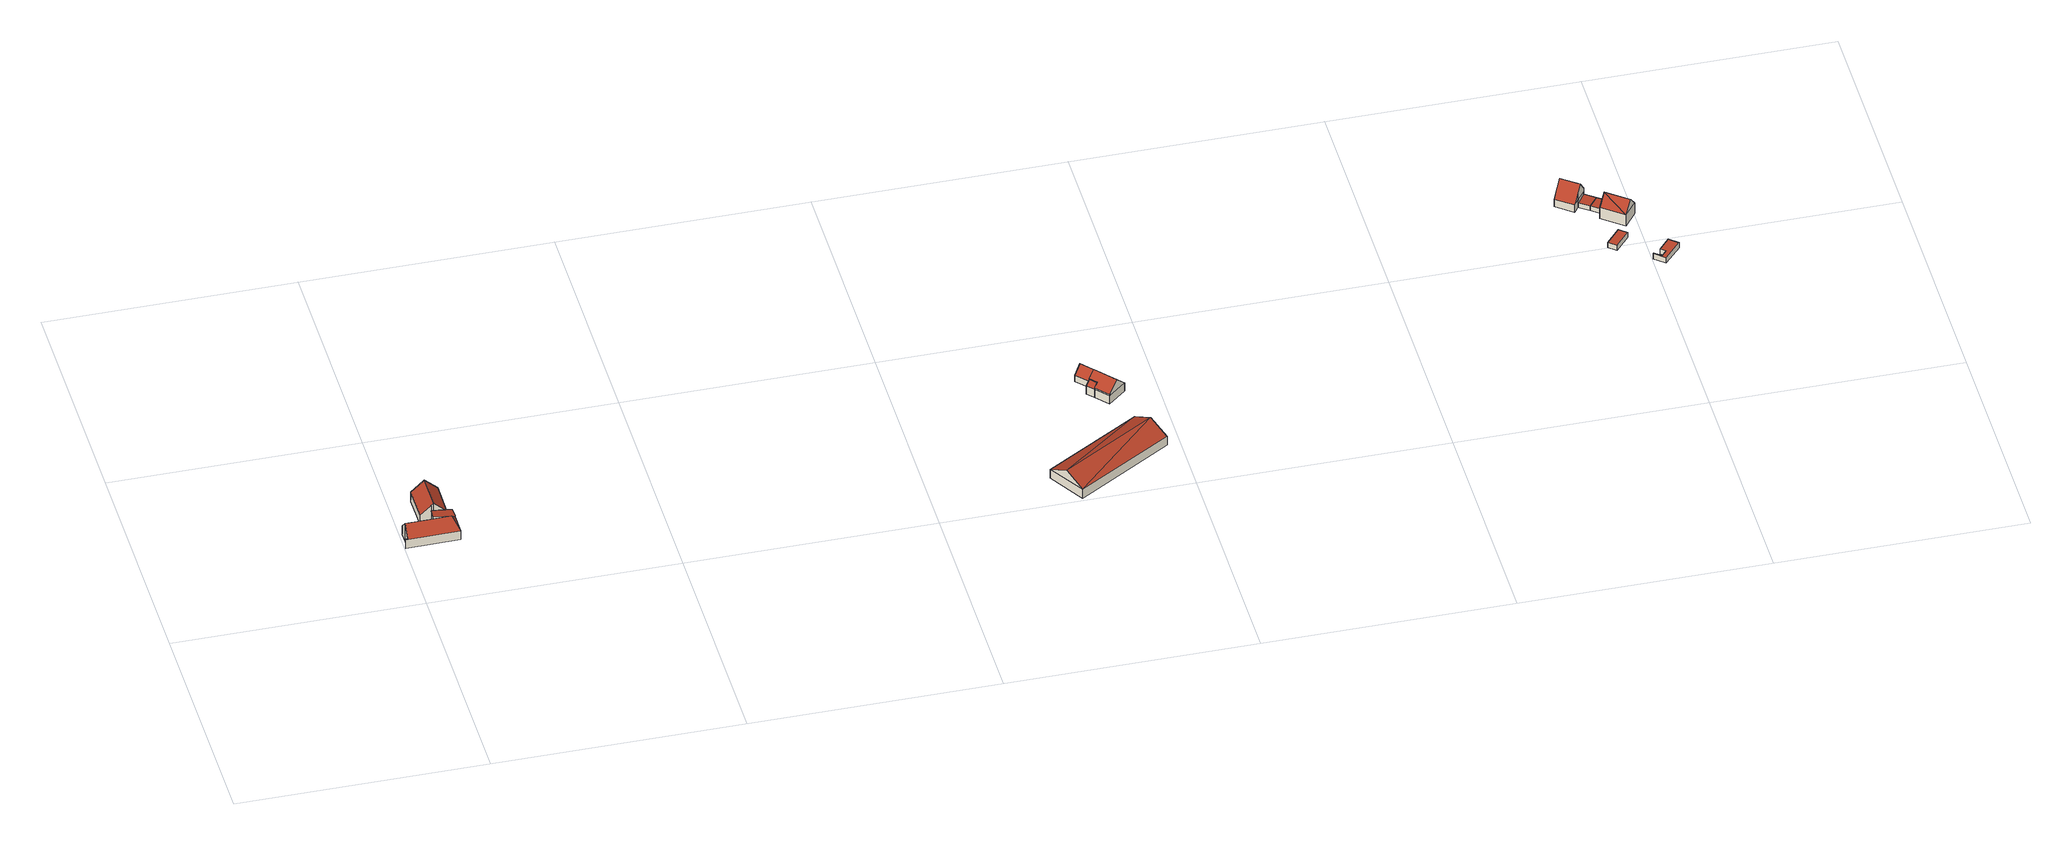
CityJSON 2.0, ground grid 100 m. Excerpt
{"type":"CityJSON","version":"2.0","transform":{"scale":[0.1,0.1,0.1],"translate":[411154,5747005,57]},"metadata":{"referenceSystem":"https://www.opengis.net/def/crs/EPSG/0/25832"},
"CityObjects":{
"building1":{"type":"Building","attributes":{"Gemeindeschluessel":"05570040","Geometrietyp2DReferenz":"3000","function":"31001_2700"},"children":["building1-1","building1-2"]},
"building1-1":{"type":"BuildingPart","attributes":{"roofType":"5000","measuredHeight":8.77},"parents":["building1"],"geometry":[{"type":"Solid","lod":"2","boundaries":[[[[0,1,2,3]],[[4,5,1,0]],[[6,7,5,4]],[[8,9,7,6]],[[10,11,9,8]],[[12,13,11,10]],[[14,15,13,12]],[[8,6,4,0,16,10]],[[3,16,0]],[[14,12,10,16,3]],[[1,5,7,9,11,13,15,2]],[[15,14,3,2]]]],"semantics":{"surfaces":[{"type":"WallSurface"},{"type":"RoofSurface"},{"type":"GroundSurface"},{"type":"ClosureSurface"}],"values":[[0,0,0,0,0,0,0,1,1,1,2,3]]}}]},
"building1-2":{"type":"BuildingPart","attributes":{"roofType":"2100","measuredHeight":6.06},"parents":["building1"],"geometry":[{"type":"Solid","lod":"2","boundaries":[[[[17,18,15,14,19]],[[20,21,18,17]],[[22,23,21,20]],[[24,25,23,22]],[[26,3,2,25,24]],[[22,20,17,19,26,24]],[[15,18,21,23,25,2]],[[3,26,19,14]],[[15,2,3,14]]]],"semantics":{"surfaces":[{"type":"WallSurface"},{"type":"RoofSurface"},{"type":"GroundSurface"},{"type":"ClosureSurface"}],"values":[[0,0,0,0,0,1,2,0,3]]}}]},
"building2":{"type":"Building","attributes":{"Gemeindeschluessel":"05570040","Geometrietyp2DReferenz":"3000","function":"31001_2700","roofType":"3100","measuredHeight":9.09},"geometry":[{"type":"Solid","lod":"2","boundaries":[[[[27,28,29,30]],[[31,32,28,27]],[[33,34,32,31]],[[35,36,34,33]],[[37,23,36,35]],[[38,39,23,37]],[[40,21,39,38]],[[41,18,21,40]],[[30,29,18,41]],[[37,35,33,38]],[[31,27,30,41,40,38,33]],[[28,32,34,36,23,39,21,18,29]]]],"semantics":{"surfaces":[{"type":"WallSurface"},{"type":"RoofSurface"},{"type":"GroundSurface"}],"values":[[0,0,0,0,0,0,0,0,0,1,1,2]]}}]},
"building3":{"type":"Building","attributes":{"Gemeindeschluessel":"05570040","Geometrietyp2DReferenz":"3000","function":"31001_2700","roofType":"3100","measuredHeight":8.46},"geometry":[{"type":"Solid","lod":"2","boundaries":[[[[42,43,44,45]],[[46,47,43,42]],[[48,49,47,46]],[[45,44,49,48]],[[42,50,46]],[[48,51,45]],[[42,45,51]],[[51,50,42]],[[50,51,48]],[[48,46,50]],[[43,47,49,44]]]],"semantics":{"surfaces":[{"type":"WallSurface"},{"type":"RoofSurface"},{"type":"GroundSurface"}],"values":[[0,0,0,0,0,0,1,1,1,1,2]]}}]},
"building4":{"type":"Building","attributes":{"Gemeindeschluessel":"05570040","Geometrietyp2DReferenz":"3000","function":"31001_2460","roofType":"3100","measuredHeight":6.34},"geometry":[{"type":"Solid","lod":"2","boundaries":[[[[52,53,54,55]],[[56,57,53,52]],[[58,59,57,56]],[[60,61,59,58]],[[62,63,61,60]],[[64,65,63,62]],[[66,67,65,64]],[[55,54,67,66]],[[60,58,56,62]],[[52,55,66,64,62,56]],[[53,57,59,61,63,65,67,54]]]],"semantics":{"surfaces":[{"type":"WallSurface"},{"type":"RoofSurface"},{"type":"GroundSurface"}],"values":[[0,0,0,0,0,0,0,0,1,1,2]]}}]},
"building5":{"type":"Building","attributes":{"Gemeindeschluessel":"05570040","Geometrietyp2DReferenz":"3000","function":"31001_1000"},"address":[{"country":"Germany","locality":"Sendenhorst","thoroughfareNumber":"6a","thoroughfareName":"Sunger"}],"children":["building5-1","building5-2"]},
"building5-1":{"type":"BuildingPart","attributes":{"roofType":"2100","measuredHeight":5.8},"parents":["building5"],"geometry":[{"type":"Solid","lod":"2","boundaries":[[[[68,69,70,71,72]],[[72,71,73,74]],[[75,76,68,72,74]],[[70,77,73,71]],[[77,70,69,78]],[[78,69,68,76]],[[73,77,78,75,74]],[[78,76,75]]]],"semantics":{"surfaces":[{"type":"WallSurface"},{"type":"RoofSurface"},{"type":"GroundSurface"},{"type":"ClosureSurface"}],"values":[[0,0,1,2,3,3,3,3]]}}]},
"building5-2":{"type":"BuildingPart","attributes":{"roofType":"5000","measuredHeight":8.59},"parents":["building5"],"geometry":[{"type":"Solid","lod":"2","boundaries":[[[[79,80,70,69]],[[52,81,80,79]],[[55,82,81,52]],[[83,84,82,55]],[[85,86,84,83]],[[75,74,73,86,85]],[[83,55,52,87,88]],[[89,90,88,87,91,92,93]],[[68,92,91,79,69]],[[91,87,52,79]],[[90,89,75,85]],[[88,90,85,83]],[[77,70,80,81,82,84,86,73]],[[73,74,75,78,77]],[[77,78,69,70]],[[76,93,92,68]],[[76,68,69,78]],[[75,89,93,76]],[[75,76,78]]]],"semantics":{"surfaces":[{"type":"WallSurface"},{"type":"RoofSurface"},{"type":"GroundSurface"},{"type":"ClosureSurface"}],"values":[[0,0,0,0,0,0,1,1,0,0,0,0,2,3,3,0,3,0,3]]}}]},
"building6":{"type":"Building","attributes":{"Gemeindeschluessel":"05570040","Geometrietyp2DReferenz":"3000","function":"31001_1000","roofType":"3100","measuredHeight":9.79},"address":[{"country":"Germany","locality":"Sendenhorst","thoroughfareNumber":"71","thoroughfareName":"Adolfshöhe"}],"geometry":[{"type":"Solid","lod":"2","boundaries":[[[[94,95,96,97]],[[98,99,95,94]],[[100,101,99,98]],[[102,103,101,100]],[[97,96,103,102]],[[104,105,106,97,102]],[[106,105,107,108]],[[107,105,104,100,98]],[[108,107,98,94]],[[106,108,94,97]],[[104,102,100]],[[95,99,101,103,96]]]],"semantics":{"surfaces":[{"type":"WallSurface"},{"type":"RoofSurface"},{"type":"GroundSurface"}],"values":[[0,0,0,0,0,1,1,0,0,0,0,2]]}}]},
"building7":{"type":"Building","attributes":{"Gemeindeschluessel":"05570040","Geometrietyp2DReferenz":"3000","function":"31001_2460","roofType":"1000","measuredHeight":2.46},"geometry":[{"type":"Solid","lod":"2","boundaries":[[[[109,110,111,112]],[[113,114,110,109]],[[115,116,114,113]],[[112,111,116,115]],[[113,109,112,115]],[[110,114,116,111]]]],"semantics":{"surfaces":[{"type":"WallSurface"},{"type":"RoofSurface"},{"type":"GroundSurface"}],"values":[[0,0,0,0,1,2]]}}]},
"building8":{"type":"Building","attributes":{"Gemeindeschluessel":"05570040","Geometrietyp2DReferenz":"3000","function":"31001_2460","roofType":"2100","measuredHeight":2.75},"geometry":[{"type":"Solid","lod":"2","boundaries":[[[[117,118,119,120]],[[121,122,118,117]],[[123,124,122,121]],[[120,119,124,123]],[[121,117,120,123]],[[118,122,124,119]]]],"semantics":{"surfaces":[{"type":"WallSurface"},{"type":"RoofSurface"},{"type":"GroundSurface"}],"values":[[0,0,0,0,1,2]]}}]},
"building9":{"type":"Building","attributes":{"Gemeindeschluessel":"05570040","Geometrietyp2DReferenz":"3000","function":"31001_2460","roofType":"2100","measuredHeight":2.76},"geometry":[{"type":"Solid","lod":"2","boundaries":[[[[125,126,127,128]],[[123,124,126,125]],[[121,122,124,123]],[[128,127,122,121]],[[123,125,128,121]],[[126,124,122,127]]]],"semantics":{"surfaces":[{"type":"WallSurface"},{"type":"RoofSurface"},{"type":"GroundSurface"}],"values":[[0,0,0,0,1,2]]}}]},
"building10":{"type":"Building","attributes":{"Gemeindeschluessel":"05570040","Geometrietyp2DReferenz":"3000","function":"31001_1000","roofType":"3100","measuredHeight":9.85},"address":[{"country":"Germany","locality":"Sendenhorst","thoroughfareNumber":"69","thoroughfareName":"Adolfshöhe"}],"geometry":[{"type":"Solid","lod":"2","boundaries":[[[[129,130,127,131]],[[132,133,130,129]],[[134,135,133,132]],[[131,127,135,134]],[[129,136,132]],[[134,137,131]],[[136,129,131]],[[131,137,136]],[[132,136,137]],[[137,134,132]],[[130,133,135,127]]]],"semantics":{"surfaces":[{"type":"WallSurface"},{"type":"RoofSurface"},{"type":"GroundSurface"}],"values":[[0,0,0,0,0,0,1,1,1,1,2]]}}]},
"building11":{"type":"Building","attributes":{"Gemeindeschluessel":"05570040","Geometrietyp2DReferenz":"3000","function":"31001_2460","roofType":"1000","measuredHeight":2.46},"geometry":[{"type":"Solid","lod":"2","boundaries":[[[[138,139,140,141]],[[142,143,139,138]],[[144,145,143,142]],[[146,147,145,144]],[[148,149,147,146]],[[150,151,149,148]],[[152,153,151,150]],[[141,140,153,152]],[[150,148,146,144,142,138,141,152]],[[139,143,145,147,149,151,153,140]]]],"semantics":{"surfaces":[{"type":"WallSurface"},{"type":"RoofSurface"},{"type":"GroundSurface"}],"values":[[0,0,0,0,0,0,0,0,1,2]]}}]}
},
"vertices":[
[220,342,46],[220,342,4],[220,429,4],[220,429,46],[5,340,46],[5,340,4],[5,343,49],[5,343,4],[13,343,49],[13,343,4],[13,383,91],[13,383,4],[12,426,46],[12,426,4],[134,428,46],[134,428,4],[194,385,91],
[135,466,64],[135,466,4],[134,428,64],[135,469,64],[135,469,4],[196,470,55],[196,470,4],[219,470,52],[219,470,4],[220,429,52],
[92,611,48],[92,611,4],[93,467,4],[93,467,49],[92,614,48],[92,614,4],[145,614,95],[145,614,4],[197,615,48],[197,615,4],[196,470,48],[145,469,95],[145,469,4],[135,469,86],[135,466,86],
[2559,6,53],[2559,6,11],[2946,240,11],[2946,240,53],[2469,154,53],[2469,154,11],[2857,388,53],[2857,388,11],[2514,80,96],[2901,314,96],
[2795,670,57],[2795,670,19],[2798,667,19],[2798,667,57],[2775,653,83],[2775,653,19],[2749,631,48],[2749,631,19],[2698,689,48],[2698,689,19],[2724,711,83],[2724,711,19],[2750,734,48],[2750,734,19],[2804,673,48],[2804,673,19],
[2737,619,76],[2737,619,57],[2737,619,18],[2722,606,18],[2722,606,56],[2748,577,18],[2748,577,56],[2748,577,57],[2762,590,75],[2762,590,18],[2762,590,57],
[2749,631,57],[2749,631,18],[2795,670,18],[2798,667,18],[2867,588,57],[2867,588,18],[2794,524,57],[2794,524,18],[2759,639,103],[2831,557,103],[2748,577,64],[2794,524,64],[2749,631,93],[2737,619,80],[2762,590,80],
[4764,1342,53],[4764,1342,18],[4712,1274,18],[4712,1274,53],[4831,1290,53],[4831,1290,18],[4800,1249,53],[4800,1249,18],[4779,1222,53],[4779,1222,18],[4800,1249,94],[4811,1264,116],[4744,1316,116],[4831,1290,73],[4764,1342,73],
[4850,988,41],[4850,988,17],[4880,962,17],[4880,962,41],[4907,1054,41],[4907,1054,17],[4938,1028,41],[4938,1028,17],
[4831,1290,45],[4831,1290,17],[4800,1249,17],[4800,1249,39],[4873,1257,45],[4873,1257,17],[4839,1219,39],[4839,1219,17],
[4880,1187,39],[4880,1187,17],[4912,1227,17],[4912,1227,45],
[4998,1160,69],[4998,1160,17],[4912,1227,69],[4949,1097,69],[4949,1097,17],[4863,1165,69],[4863,1165,17],[4974,1128,116],[4887,1196,116],
[5041,843,41],[5041,843,16],[5111,921,16],[5111,921,41],[5000,880,41],[5000,880,16],[5003,883,41],[5003,883,16],[5029,860,41],[5029,860,16],[5051,885,41],[5051,885,16],[5032,902,41],[5032,902,16],[5076,952,41],[5076,952,16]
]}
